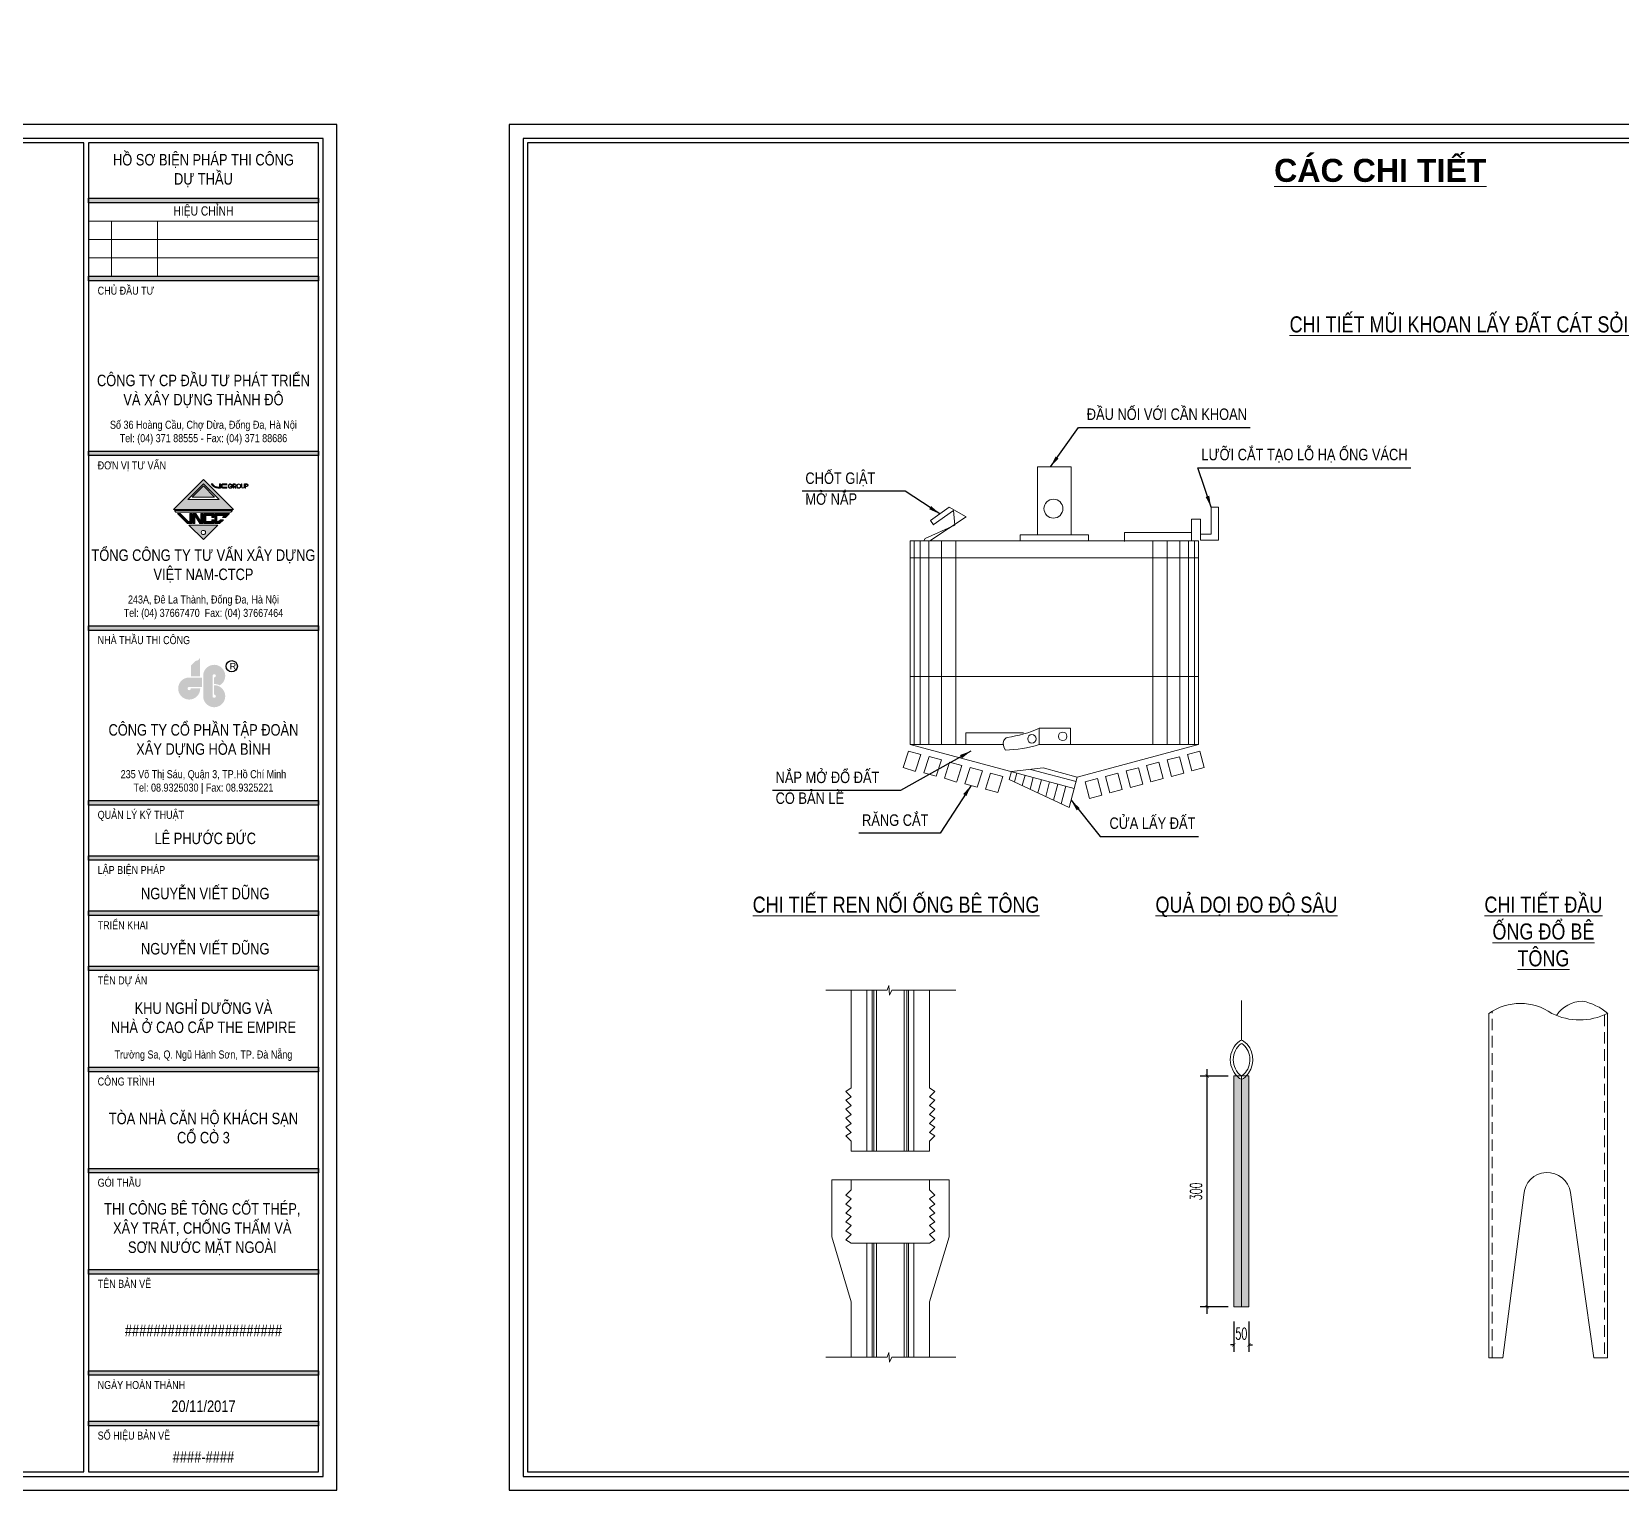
# Model space of a CAD drawing. Header units: millimetres. Extents: x -376071 to 28028791, y -269234 to 29325.
# Drawn here: x 375773 to 410314, y -148882 to -117163 of the extents above; entities that cross this region are included whole.
import ezdxf
from ezdxf.enums import TextEntityAlignment as Align

# ---------------------------------------------------------------- set-up
doc = ezdxf.new("R2010")
doc.units = ezdxf.units.MM
doc.header["$LTSCALE"] = 100
doc.linetypes.add('CONTINOUS', pattern=[0])
doc.linetypes.add('HIDDEN', pattern=[0.375, 0.25, -0.125])
doc.layers.add('01. TEXT TIEU DE', color=7, linetype='Continuous')
doc.layers.add('03. HATCH 03', color=5, linetype='Continuous')
for name, color, linetype, lineweight in [('02. leader', 8, 'CONTINOUS', 5), ('02. Net dam', 7, 'CONTINOUS', 13), ('02. Net dim', 8, 'CONTINOUS', 0), ('02. Net dut', 8, 'HIDDEN', 0), ('02. net manh', 8, 'CONTINOUS', 0), ('0_TEXT', 7, 'Continuous', 15)]:
    doc.layers.add(name, color=color, linetype=linetype, lineweight=lineweight)
doc.styles.add('Arial 0.8', font='arial_0.ttf', dxfattribs={"width": 0.8, "height": 250})
doc.styles.add('Arial 1.2', font='arial_0.ttf', dxfattribs={"width": 1.2, "height": 500})
doc.styles.add('DIM', font='vnsimli.shx', dxfattribs={"width": 0.6})
doc.dimstyles.new('1-100', dxfattribs={"dimscale": 100, "dimtxt": 2.5, "dimasz": 0.75, "dimexe": 1.5, "dimexo": 0.5, "dimgap": 1.2, "dimtad": 1, "dimtoh": 1, "dimdec": 0, "dimzin": 0, "dimdsep": 46, "dimtxsty": 'DIM', "dimblk": 'ARCHTICK', "dimcen": 0.09, "dimdle": 1.5, "dimclrd": 8, "dimclre": 8, "dimclrt": 7, "dimadec": 0, "dimazin": 0, "dimtfac": 1, "dimtdec": 0, "dimtix": 1, "dimtofl": 0, "dimtmove": 0, "dimatfit": 3, "dimfxl": 6, "dimfxlon": 1, "dimtolj": 1, "dimtzin": 0, "dimarcsym": 0})
doc.dimstyles.new('KT1', dxfattribs={"dimtxt": 250, "dimasz": 1000, "dimexe": 100, "dimexo": 100, "dimgap": 50, "dimtad": 1, "dimdec": 0, "dimzin": 2, "dimdsep": 46, "dimtxsty": 'Standard', "dimblk2": 'OBLIQUE', "dimcen": 0.09, "dimdle": 100, "dimclrt": 2, "dimadec": 0, "dimazin": 0, "dimtfac": 1, "dimtdec": 0, "dimtofl": 0, "dimtmove": 0, "dimatfit": 3, "dimfxl": 1, "dimtolj": 1, "dimtzin": 2, "dimarcsym": 0})

# ---------------------------------------------------------------- blocks, each defined once
blk = doc.blocks.new('_ArchTick')
at = {"color": 0, "linetype": 'ByBlock', "const_width": 0.15}
blk.add_lwpolyline([(-0.5, -0.5), (0.5, 0.5)], dxfattribs=at)
blk = doc.blocks.new('*D186')
at = {"layer": '02. Net dim', "color": 8, "lineweight": -2, "transparency": 16777216}
for p, q in [((401911, -145212), (401911, -145873)), ((402240, -145212), (402240, -145873)), ((401911, -145723), (401836, -145723)), ((402240, -145723), (402315, -145723))]:
    blk.add_line(p, q, dxfattribs=at)
at = {"layer": 'Defpoints', "color": 0, "lineweight": 0, "transparency": 16777216}
for p in [(401911, -144892, -529), (402240, -144892, -529), (402240, -145723)]:
    blk.add_point(p, dxfattribs=at)
at = {"layer": '02. Net dim', "color": 8, "lineweight": -2, "transparency": 16777216, "xscale": 75, "yscale": 75, "zscale": 75}
blk.add_blockref('_ArchTick', (401911, -145723), dxfattribs=at)
at = {"layer": '02. Net dim', "color": 8, "lineweight": -2, "transparency": 16777216, "xscale": 75, "yscale": 75, "zscale": 75, "rotation": 180}
blk.add_blockref('_ArchTick', (402240, -145723), dxfattribs=at)
at = {"layer": '02. Net dim', "color": 7, "lineweight": 0, "transparency": 16777216, "insert": (402075, -145478), "char_height": 250, "attachment_point": 5, "style": 'DIM'}
blk.add_mtext('\\A1;50', dxfattribs=at)
blk = doc.blocks.new('*D187')
at = {"layer": '02. Net dim', "color": 8, "lineweight": -2, "transparency": 16777216}
for p, q in [((401790, -139873), (401183, -139873)), ((401333, -145042), (401333, -139723)), ((401790, -144892), (401183, -144892))]:
    blk.add_line(p, q, dxfattribs=at)
at = {"layer": 'Defpoints', "color": 0, "lineweight": 0, "transparency": 16777216}
for p in [(401333, -139873), (401911, -139873, -529), (401911, -144892, -529)]:
    blk.add_point(p, dxfattribs=at)
at = {"layer": '02. Net dim', "color": 8, "lineweight": -2, "transparency": 16777216, "xscale": 75, "yscale": 75, "zscale": 75}
for p, rotation in [((401333, -139873), 90), ((401333, -144892), 270)]:
    blk.add_blockref('_ArchTick', p, dxfattribs=dict(at, rotation=rotation))
at = {"layer": '02. Net dim', "color": 7, "lineweight": 0, "transparency": 16777216, "insert": (401088, -142382), "char_height": 250, "attachment_point": 5, "rotation": 90, "style": 'DIM'}
blk.add_mtext('\\A1;300', dxfattribs=at)
blk = doc.blocks.new('_OBLIQUE')
at = {"color": 0, "linetype": 'ByBlock'}
blk.add_line((-0.5, -0.5), (0.5, 0.5), dxfattribs=at)
blk = doc.blocks.new('lo go hb')
at = {"linetype": 'ByBlock', "true_color": 0x047bfb}
h = blk.add_hatch(color=150, dxfattribs=at)
h.paths.add_polyline_path([(-524, 1333), (-820, 1038), (-229, 979)])
h.paths.add_polyline_path([(-229, 1629, -0.4142081), (-524, 1333), (-229, 979)])
h.paths.add_polyline_path([(-229, 979), (-820, 1038), (-820, 329), (-229, 329)])
for points in [[(576, 359, -2.7906305), (665, 251), (665, -174, -0.1255589), (1049, -261, 1.7269123), (-32, 359), (-32, -969, 2.4657524), (665, -251), (665, -861, -2.7906305), (576, -969)], [(-104, 249), (-943, 249, 2.4659419), (-225, -448), (-835, -448, -2.7921932), (-943, -359), (-104, -359)]]:
    blk.add_hatch(color=150, dxfattribs=at).paths.add_polyline_path(points)
at = {"color": 142}
blk.add_circle((1831, 979), 369, dxfattribs=at)
at = {"color": 142, "insert": (1698, 1197), "char_height": 416.19, "width": 1169.98, "attachment_point": 1}
blk.add_mtext('{\\fVNI-Helve|b0|i0|c0|p2;R}', dxfattribs=at)
blk = doc.blocks.new('Khung A3 COR3')
h = blk.add_hatch(color=256)
h.set_gradient(color1=(63, 127, 63), one_color=1, tint=1, name='INVCYLINDER')
h.paths.add_polyline_path([(366, 281), (416, 281), (416, 280), (366, 280)])
h = blk.add_hatch(color=256)
h.set_gradient(color1=(63, 127, 63), one_color=1, tint=1, name='INVCYLINDER')
h.paths.add_polyline_path([(366, 264), (416, 264), (416, 263), (366, 263)])
h = blk.add_hatch(color=256)
h.set_gradient(color1=(63, 127, 63), one_color=1, tint=1, name='INVCYLINDER')
h.paths.add_polyline_path([(366, 226), (416, 226), (416, 225), (366, 225)])
at = {"lineweight": 0, "true_color": 0xa40101}
h = blk.add_hatch(color=14, dxfattribs=at)
h.paths.add_polyline_path([(391, 219.79), (384.49, 213.28), (397.51, 213.28)])
h.paths.add_polyline_path([(387.59, 215.45), (391, 218.86), (394.41, 215.45)], flags=16)
h.paths.add_polyline_path([(388.57, 215.98), (391, 218.41), (393.43, 215.98)], flags=0)
for points in [[(394.73, 218.86), (394.52, 218.86), (394.52, 218.12, -0.0511), (393.77, 218.23, -0.180921), (392.94, 218.86), (392.71, 218.86, 0.200901), (393.72, 218.03, 0.056436), (394.6, 217.92), (394.73, 217.92)], [(396.11, 218.86), (395.17, 218.86, 0.414214), (394.84, 218.53), (394.84, 218.24, 0.414214), (395.17, 217.92), (396.11, 217.92), (396.11, 218.12), (395.17, 218.12, -0.414214), (395.05, 218.24), (395.05, 218.53, -0.414214), (395.17, 218.66), (396.11, 218.66)], [(396.85, 217.92), (396.89, 217.92, 0.401402), (397.34, 218.39), (396.87, 218.39), (396.87, 218.29), (397.24, 218.29, -4.537693), (397.18, 218.6), (397.29, 218.6, 1.731982)], [(397.82, 218.86), (397.45, 218.86), (397.45, 217.92), (397.55, 217.92), (397.55, 218.76), (397.82, 218.76, -1), (397.82, 218.37), (397.63, 218.37), (397.99, 217.92), (398.11, 217.92), (397.82, 218.28, 1)], [(399.37, 218.86), (399.27, 218.86), (399.27, 218.25, 1), (399.94, 218.25), (399.94, 218.86), (399.84, 218.86), (399.84, 218.25, -1), (399.37, 218.25)], [(397.3, 213.04), (384.7, 213.04), (385.02, 212.72), (396.98, 212.72)], [(388.5, 212.4), (388.07, 212.4), (388.07, 210.65), (387.71, 210.65), (385.96, 212.4), (385.34, 212.4), (387.53, 210.22), (388.5, 210.22)], [(390.89, 212.4), (390.46, 212.4), (390.46, 210.65), (389.37, 212.4), (388.72, 212.4), (388.72, 210.22), (389.15, 210.22), (389.15, 211.97), (390.25, 210.22), (390.89, 210.22)], [(393.29, 212.4), (391.11, 212.4), (391.11, 210.22), (393.29, 210.22), (393.29, 211.07), (392.86, 211.07), (392.86, 210.65), (391.54, 210.65), (391.54, 211.95), (392.86, 211.95), (392.86, 211.53), (393.29, 211.53)], [(396.66, 212.4), (393.51, 212.4), (393.51, 210.22), (394.47, 210.22), (395.33, 211.07), (394.71, 211.07), (394.29, 210.65), (393.94, 210.65), (393.94, 211.95), (395.59, 211.95), (395.17, 211.53), (395.78, 211.53)]]:
    blk.add_hatch(color=14, dxfattribs=at).paths.add_polyline_path(points)
h = blk.add_hatch(color=14, dxfattribs=at)
h.paths.add_polyline_path([(398.22, 218.39, 1), (399.16, 218.39, 1)])
h.paths.add_polyline_path([(399.07, 218.39, -1), (398.32, 218.39, -1)], flags=16)
h = blk.add_hatch(color=14, dxfattribs=at)
h.paths.add_polyline_path([(400.42, 218.86), (400.05, 218.86), (400.05, 217.92), (400.14, 217.92), (400.14, 218.28), (400.42, 218.28, 1)])
h.paths.add_polyline_path([(400.14, 218.76), (400.42, 218.76, -1), (400.42, 218.37), (400.14, 218.37)], flags=16)
h = blk.add_hatch(color=14, dxfattribs=at)
h.paths.add_polyline_path([(394.15, 209.9), (387.85, 209.9), (391, 206.76)])
h.paths.add_polyline_path([(391.47, 208.29, -1), (390.53, 208.29, -1)], flags=16)
h = blk.add_hatch(color=256)
h.set_gradient(color1=(63, 127, 63), one_color=1, tint=1, name='INVCYLINDER')
h.paths.add_polyline_path([(366, 188), (416, 188), (416, 187), (366, 187)])
h = blk.add_hatch(color=256)
h.set_gradient(color1=(63, 127, 63), one_color=1, tint=1, name='INVCYLINDER')
h.paths.add_polyline_path([(366, 150), (416, 150), (416, 149), (366, 149)])
h = blk.add_hatch(color=256)
h.set_gradient(color1=(63, 127, 63), one_color=1, tint=1, name='INVCYLINDER')
h.paths.add_polyline_path([(366, 150), (416, 150), (416, 149), (366, 149)])
h = blk.add_hatch(color=256)
h.set_gradient(color1=(63, 127, 63), one_color=1, tint=1, name='INVCYLINDER')
h.paths.add_polyline_path([(366, 138), (416, 138), (416, 137), (366, 137)])
h = blk.add_hatch(color=256)
h.set_gradient(color1=(63, 127, 63), one_color=1, tint=1, name='INVCYLINDER')
h.paths.add_polyline_path([(366, 138), (416, 138), (416, 137), (366, 137)])
h = blk.add_hatch(color=256)
h.set_gradient(color1=(63, 127, 63), one_color=1, tint=1, name='INVCYLINDER')
h.paths.add_polyline_path([(366, 126), (416, 126), (416, 125), (366, 125)])
h = blk.add_hatch(color=256)
h.set_gradient(color1=(63, 127, 63), one_color=1, tint=1, name='INVCYLINDER')
h.paths.add_polyline_path([(366, 126), (416, 126), (416, 125), (366, 125)])
h = blk.add_hatch(color=256)
h.set_gradient(color1=(63, 127, 63), one_color=1, tint=1, name='INVCYLINDER')
h.paths.add_polyline_path([(366, 114), (416, 114), (416, 113), (366, 113)])
h = blk.add_hatch(color=256)
h.set_gradient(color1=(63, 127, 63), one_color=1, tint=1, name='INVCYLINDER')
h.paths.add_polyline_path([(366, 114), (416, 114), (416, 113), (366, 113)])
h = blk.add_hatch(color=256)
h.set_gradient(color1=(63, 127, 63), one_color=1, tint=1, name='INVCYLINDER')
h.paths.add_polyline_path([(366, 92), (416, 92), (416, 91), (366, 91)])
h = blk.add_hatch(color=256)
h.set_gradient(color1=(63, 127, 63), one_color=1, tint=1, name='INVCYLINDER')
h.paths.add_polyline_path([(366, 92), (416, 92), (416, 91), (366, 91)])
h = blk.add_hatch(color=256)
h.set_gradient(color1=(63, 127, 63), one_color=1, tint=1, name='INVCYLINDER')
h.paths.add_polyline_path([(366, 70), (416, 70), (416, 69), (366, 69)])
h = blk.add_hatch(color=256)
h.set_gradient(color1=(63, 127, 63), one_color=1, tint=1, name='INVCYLINDER')
h.paths.add_polyline_path([(366, 70), (416, 70), (416, 69), (366, 69)])
h = blk.add_hatch(color=256)
h.set_gradient(color1=(63, 127, 63), one_color=1, tint=1, name='INVCYLINDER')
h.paths.add_polyline_path([(366, 48), (416, 48), (416, 47), (366, 47)])
h = blk.add_hatch(color=256)
h.set_gradient(color1=(63, 127, 63), one_color=1, tint=1, name='INVCYLINDER')
h.paths.add_polyline_path([(366, 48), (416, 48), (416, 47), (366, 47)])
h = blk.add_hatch(color=256)
h.set_gradient(color1=(63, 127, 63), one_color=1, tint=1, name='INVCYLINDER')
h.paths.add_polyline_path([(366, 26), (416, 26), (416, 25), (366, 25)])
h = blk.add_hatch(color=256)
h.set_gradient(color1=(63, 127, 63), one_color=1, tint=1, name='INVCYLINDER')
h.paths.add_polyline_path([(366, 26), (416, 26), (416, 25), (366, 25)])
h = blk.add_hatch(color=256)
h.set_gradient(color1=(63, 127, 63), one_color=1, tint=1, name='INVCYLINDER')
h.paths.add_polyline_path([(366, 15), (416, 15), (416, 14), (366, 14)])
h = blk.add_hatch(color=256)
h.set_gradient(color1=(63, 127, 63), one_color=1, tint=1, name='INVCYLINDER')
h.paths.add_polyline_path([(366, 15), (416, 15), (416, 14), (366, 14)])
at = {"color": 12, "lineweight": 0}
for p, q in [((391, 219.79), (384.49, 213.28)), ((387.59, 215.45), (391, 218.86)), ((388.57, 215.98), (391, 218.41)), ((397.51, 213.28), (391, 219.79)), ((391, 218.86), (394.41, 215.45)), ((391, 218.41), (393.43, 215.98)), ((392.94, 218.86), (392.71, 218.86)), ((394.73, 218.86), (394.52, 218.86)), ((394.52, 218.86), (394.52, 218.12)), ((394.6, 217.92), (394.73, 217.92)), ((394.73, 217.92), (394.73, 218.86)), ((394.84, 218.53), (394.84, 218.24)), ((395.05, 218.24), (395.05, 218.53)), ((396.11, 218.86), (395.17, 218.86)), ((395.17, 218.66), (396.11, 218.66)), ((396.11, 218.12), (395.17, 218.12)), ((395.17, 217.92), (396.11, 217.92)), ((396.11, 218.66), (396.11, 218.86)), ((396.11, 217.92), (396.11, 218.12)), ((396.85, 217.92), (396.89, 217.92)), ((397.34, 218.39), (396.87, 218.39)), ((396.87, 218.39), (396.87, 218.29)), ((396.87, 218.29), (397.24, 218.29)), ((397.18, 218.6), (397.29, 218.6)), ((397.82, 218.86), (397.45, 218.86)), ((397.45, 218.86), (397.45, 217.92)), ((397.45, 217.92), (397.55, 217.92)), ((397.55, 217.92), (397.55, 218.76)), ((397.55, 218.76), (397.82, 218.76)), ((397.82, 218.37), (397.63, 218.37)), ((397.63, 218.37), (397.99, 217.92)), ((398.11, 217.92), (397.82, 218.28)), ((397.99, 217.92), (398.11, 217.92)), ((399.37, 218.86), (399.27, 218.86)), ((399.27, 218.86), (399.27, 218.25)), ((399.37, 218.25), (399.37, 218.86)), ((399.94, 218.86), (399.84, 218.86)), ((399.84, 218.86), (399.84, 218.25)), ((399.94, 218.25), (399.94, 218.86)), ((400.42, 218.86), (400.05, 218.86)), ((400.05, 218.86), (400.05, 217.92)), ((400.05, 217.92), (400.14, 217.92)), ((400.14, 218.76), (400.42, 218.76)), ((400.14, 218.37), (400.14, 218.76)), ((400.42, 218.37), (400.14, 218.37)), ((400.14, 217.92), (400.14, 218.28)), ((400.14, 218.28), (400.42, 218.28)), ((394.41, 215.45), (387.59, 215.45)), ((393.43, 215.98), (388.57, 215.98)), ((384.49, 213.28), (397.51, 213.28)), ((397.3, 213.04), (384.7, 213.04)), ((384.7, 213.04), (385.02, 212.72)), ((385.02, 212.72), (396.98, 212.72)), ((385.96, 212.4), (385.34, 212.4)), ((385.34, 212.4), (387.53, 210.22)), ((387.71, 210.65), (385.96, 212.4)), ((388.5, 212.4), (388.07, 212.4)), ((388.07, 212.4), (388.07, 210.65)), ((388.5, 210.22), (388.5, 212.4)), ((389.37, 212.4), (388.72, 212.4)), ((388.72, 212.4), (388.72, 210.22)), ((389.15, 210.22), (389.15, 211.97)), ((389.15, 211.97), (390.25, 210.22)), ((390.46, 210.65), (389.37, 212.4)), ((390.89, 212.4), (390.46, 212.4)), ((390.46, 212.4), (390.46, 210.65)), ((390.89, 210.22), (390.89, 212.4)), ((393.29, 212.4), (391.11, 212.4)), ((391.11, 212.4), (391.11, 210.22)), ((391.54, 210.65), (391.54, 211.95)), ((391.54, 211.95), (392.86, 211.95)), ((392.86, 211.95), (392.86, 211.53)), ((392.86, 211.53), (393.29, 211.53)), ((393.29, 211.07), (392.86, 211.07)), ((392.86, 211.07), (392.86, 210.65)), ((393.29, 211.53), (393.29, 212.4)), ((393.29, 210.22), (393.29, 211.07)), ((396.66, 212.4), (393.51, 212.4)), ((393.51, 212.4), (393.51, 210.22)), ((393.94, 210.65), (393.94, 211.95)), ((393.94, 211.95), (395.59, 211.95)), ((394.71, 211.07), (394.29, 210.65)), ((394.47, 210.22), (395.33, 211.07)), ((395.33, 211.07), (394.71, 211.07)), ((395.59, 211.95), (395.17, 211.53)), ((395.17, 211.53), (395.78, 211.53)), ((395.78, 211.53), (396.66, 212.4)), ((396.98, 212.72), (397.3, 213.04)), ((387.53, 210.22), (388.5, 210.22)), ((388.07, 210.65), (387.71, 210.65)), ((388.72, 210.22), (389.15, 210.22)), ((390.25, 210.22), (390.89, 210.22)), ((391.11, 210.22), (393.29, 210.22)), ((392.86, 210.65), (391.54, 210.65)), ((393.51, 210.22), (394.47, 210.22)), ((394.29, 210.65), (393.94, 210.65))]:
    blk.add_line(p, q, dxfattribs=at)
at = {"ltscale": 2000}
for points in [[(420, 0), (420, 297), (0, 297), (0, 0)], [(417, 3), (417, 294), (3, 294), (3, 3)], [(365, 4), (365, 293), (4, 293), (4, 4)], [(416, 293), (366, 293), (366, 4), (416, 4)]]:
    blk.add_lwpolyline(points, close=True, dxfattribs=at)
at = {"color": 7, "flags": 128}
for points in [[(366, 281), (416, 281), (416, 280), (366, 280), (366, 281)], [(366, 264), (416, 264), (416, 263), (366, 263), (366, 264)], [(366, 226), (416, 226), (416, 225), (366, 225), (366, 226)], [(366, 188), (416, 188), (416, 187), (366, 187), (366, 188)], [(366, 150), (416, 150), (416, 149), (366, 149), (366, 150)], [(366, 150), (416, 150), (416, 149), (366, 149), (366, 150)], [(366, 138), (416, 138), (416, 137), (366, 137), (366, 138)], [(366, 138), (416, 138), (416, 137), (366, 137), (366, 138)], [(366, 126), (416, 126), (416, 125), (366, 125), (366, 126)], [(366, 126), (416, 126), (416, 125), (366, 125), (366, 126)], [(366, 114), (416, 114), (416, 113), (366, 113), (366, 114)], [(366, 114), (416, 114), (416, 113), (366, 113), (366, 114)], [(366, 92), (416, 92), (416, 91), (366, 91), (366, 92)], [(366, 92), (416, 92), (416, 91), (366, 91), (366, 92)], [(366, 70), (416, 70), (416, 69), (366, 69), (366, 70)], [(366, 70), (416, 70), (416, 69), (366, 69), (366, 70)], [(366, 48), (416, 48), (416, 47), (366, 47), (366, 48)], [(366, 48), (416, 48), (416, 47), (366, 47), (366, 48)], [(366, 26), (416, 26), (416, 25), (366, 25), (366, 26)], [(366, 26), (416, 26), (416, 25), (366, 25), (366, 26)], [(366, 15), (416, 15), (416, 14), (366, 14), (366, 15)], [(366, 15), (416, 15), (416, 14), (366, 14), (366, 15)]]:
    blk.add_lwpolyline(points, dxfattribs=at)
at = {"color": 7, "lineweight": 15, "flags": 128}
for points in [[(366, 276), (416, 276)], [(371, 276), (371, 264)], [(381, 276), (381, 264)], [(366, 272), (416, 272)], [(366, 268), (416, 268)]]:
    blk.add_lwpolyline(points, dxfattribs=at)
at = {"color": 12, "lineweight": 0}
blk.add_lwpolyline([(387.85, 209.9), (394.15, 209.9), (391, 206.76)], close=True, dxfattribs=at)
blk.add_circle((391, 208.29), 0.465, dxfattribs=at)
for centre, radius, start, end in [((394.2, 219.65), 1.69, 208.0594, 253.4977), ((394.2, 219.65), 1.49, 212.3021, 253.3223), ((394.66, 221.85), 3.94, 256.1245, 269.045), ((394.66, 221.85), 3.73, 256.1971, 267.8982), ((395.17, 218.53), 0.326, 90, 180), ((395.17, 218.24), 0.326, 180, 270), ((395.17, 218.53), 0.123, 90, 180), ((395.17, 218.24), 0.123, 180, 270), ((396.87, 218.39), 0.47, 27.4864, 267.4825), ((396.87, 218.39), 0.376, 35.2344, 345.5225), ((396.87, 218.39), 0.47, 272.5175, 0), ((397.82, 218.57), 0.29, 270, 90), ((397.82, 218.57), 0.196, 270, 90), ((398.69, 218.39), 0.47, 0, 180), ((398.69, 218.39), 0.47, 180, 0), ((398.69, 218.39), 0.376, 0, 180), ((398.69, 218.39), 0.376, 180, 0), ((399.6, 218.25), 0.333, 180, 0), ((399.6, 218.25), 0.239, 180, 0), ((400.42, 218.57), 0.29, 270, 90), ((400.42, 218.57), 0.196, 270, 90)]:
    blk.add_arc(centre, radius, start, end, dxfattribs=at)
at = {"color": 7, "lineweight": 0, "xscale": 0.003336270388982869, "yscale": 0.003336270388982869, "zscale": 0.003336270388982869}
blk.add_blockref('lo go hb', (391.05, 175.92), dxfattribs=at)
at = {"style": 'Arial 0.8', "width": 0.8}
blk.add_attdef('TENBANVE_001', (387.9, 33.5), '', height=2.5, dxfattribs=at)
blk.add_attdef('SOHIEU', text='', height=2.5, dxfattribs=at).set_placement((391, 7.25), align=Align.MIDDLE_CENTER)
at = {"layer": '03. HATCH 03', "color": 7, "lineweight": 15, "char_height": 1.75, "attachment_point": 1, "style": 'Arial 0.8'}
for s, insert, width in [('CHỦ ĐẦU TƯ', (368, 261.76), 14.872), ('ĐƠN VỊ TƯ VẤN', (368, 223.76), 18.2895), ('NHÀ THẦU THI CÔNG', (368, 185.76), 24.3084), ('QUẢN LÝ KỸ THUẬT', (368, 147.76), 23.1325), ('LẬP BIỆN PHÁP', (368, 135.76), 23.1325), ('TRIỂN KHAI', (368, 123.76), 23.1325), ('\\pt15.75;TÊN DỰ ÁN', (368, 111.76), 23.1325), ('\\pt15.75;CÔNG TRÌNH', (368, 89.76), 23.1325), ('\\pt15.75;GÓI THẦU', (368, 67.76), 23.1325), ('\\pt15.75;TÊN BẢN VẼ', (368, 45.76), 23.1325), ('\\pt15.75;NGÀY HOÀN THÀNH', (368, 23.76), 23.1325), ('\\pt15.75;SỐ HIỆU BẢN VẼ', (368, 12.76), 23.1325)]:
    blk.add_mtext(s, dxfattribs=dict(at, insert=insert, width=width))
at = {"layer": '0_TEXT', "color": 7, "lineweight": 15, "attachment_point": 5, "style": 'Arial 0.8'}
for s, insert, char_height, width in [('HỒ SƠ BIỆN PHÁP THI CÔNG \\PDỰ THẦU ', (391, 287), 2.5, 50), ('HIỆU CHỈNH', (391, 278), 2, 50), ('CÔNG TY CP ĐẦU TƯ PHÁT TRIỂN VÀ XÂY DỰNG THÀNH ĐÔ', (391, 239), 2.5, 50), ('Số 36 Hoàng Cầu, Chợ Dừa, Đống Đa, Hà Nội\\PTel: (04) 371 88555^I- Fax: (04) 371 88686', (391, 230), 1.75, 50), ('TỔNG CÔNG TY TƯ VẤN XÂY DỰNG VIỆT NAM-CTCP', (391, 201), 2.5, 50), ('243A, Đê La Thành, Đống Đa, Hà Nội\\PTel: (04) 37667470 ^IFax: (04) 37667464', (391, 192), 1.75, 50), ('CÔNG TY CỔ PHẦN TẬP ĐOÀN \\PXÂY DỰNG HÒA BÌNH', (391, 163), 2.5, 50), ('\\pt40.25;235 Võ Thị Sáu, Quận 3, TP.Hồ Chí Minh \\PTel: 08.9325030 | Fax: 08.9325221', (391, 154), 1.75, 50), ('^ILÊ PHƯỚC ĐỨC', (391, 141.75), 2.5, 50), ('^INGUYỄN VIẾT DŨNG', (391, 129.75), 2.5, 50), ('^INGUYỄN VIẾT DŨNG', (391, 117.75), 2.5, 50), ('KHU NGHỈ DƯỠNG VÀ \\PNHÀ Ở CAO CẤP THE EMPIRE', (391, 102.75), 2.5, 50), ('Trường Sa, Q. Ngũ Hành Sơn, TP. Đà Nẵng', (391, 94.5), 1.75, 50), ('TÒA NHÀ CĂN HỘ KHÁCH SẠN \\PCỔ CÒ 3', (391, 78.75), 2.5, 50), ('THI CÔNG BÊ TÔNG CỐT THÉP, XÂY TRÁT, CHỐNG THẤM VÀ SƠN NƯỚC MẶT NGOÀI', (390.75, 56.75), 2.5, 45.5), ('20/11/2017', (391, 18.25), 2.5, 50)]:
    blk.add_mtext(s, dxfattribs=dict(at, insert=insert, char_height=char_height, width=width))

msp = doc.modelspace()

# ---------------------------------------------------------------- hatches: boundary and pattern name
at = {"layer": '02. net manh', "ltscale": 0.3}
h = msp.add_hatch(color=1, dxfattribs=at)
h.paths.add_polyline_path([(402075.4, -139941.2, -0.1656949), (402036.2, -139924.4, -0.0381897), (401978.1, -139872.8), (401910.8, -139872.8), (401910.8, -144892.1), (402075.4, -144892.1)])
h.paths.add_polyline_path([(402240, -139872.8), (402182.8, -139872.8, -0.0381897), (402124.6, -139924.4, -0.2049057), (402075.4, -139941.2), (402075.4, -144892.1), (402240, -144892.1)])

# ---------------------------------------------------------------- linework, layer by layer
at = {"layer": '02. Net dam'}
for p, q in [((397639.1, -128106, -528.7), (397639.1, -126626.5, -528.7)), ((397639.1, -126626.5, -528.7), (398377.2, -126626.5, -528.7)), ((398377.2, -128106, -528.7), (398377.2, -126626.5, -528.7)), ((395813.9, -127571.3, -528.7), (395375.4, -127887.2, -528.7)), ((400994.1, -127763.3, -528.7), (401189.1, -127763.3, -528.7)), ((400994.1, -128235.1, -528.7), (400994.1, -127763.3, -528.7)), ((401189.1, -127763.3, -528.7), (401189.1, -128218, -528.7)), ((401416.6, -128088, -528.7), (401416.6, -127503.4, -528.7)), ((401416.6, -127503.4, -528.7), (401579.1, -127503.4, -528.7)), ((401579.1, -127503.4, -528.7), (401579.1, -128218, -528.7)), ((397264.7, -128106, -528.7), (397264.7, -128235.1, -528.7)), ((397264.7, -128106, -528.7), (398751.6, -128106, -528.7)), ((398377.2, -128106, -528.7), (398751.6, -128106, -528.7)), ((398751.6, -128106, -528.7), (398751.6, -128235.1, -528.7)), ((399531.6, -128250.4, -528.7), (399531.6, -128055.6, -528.7)), ((399531.6, -128055.6, -528.7), (400994.1, -128055.6, -528.7)), ((401189.1, -128088, -528.7), (401416.6, -128088, -528.7)), ((394871.2, -128235.1, -528.7), (394871.2, -132663.8, -528.7)), ((394871.2, -128235.1, -528.7), (401145.1, -128235.1, -528.7)), ((401145.1, -128235.1, -528.7), (401145.1, -132663.8, -528.7)), ((401579.1, -128218, -528.7), (401189.1, -128218, -528.7)), ((394871.2, -132663.8, -528.7), (398440.3, -133620.2, -528.7)), ((394871.2, -132663.8, -528.7), (396899.2, -132663.8, -528.7)), ((397679.1, -132663.8, -528.7), (401145.1, -132663.8, -528.7)), ((398507.1, -133370.7, -528.7), (401145.1, -132663.8, -528.7)), ((398330.1, -134031.3, -528.7), (398507.1, -133370.7, -528.7)), ((402075.4, -138228.1, -528.7), (402075.4, -139096.7, -528.7)), ((401910.8, -139872.8, -528.7), (401910.8, -144892.1, -528.7)), ((401910.8, -139872.8, -528.7), (402240, -139872.8, -528.7)), ((402240, -139872.8, -528.7), (402240, -144892.1, -528.7)), ((401910.8, -144892.1, -528.7), (402240, -144892.1, -528.7))]:
    msp.add_line(p, q, dxfattribs=at)
at = {"layer": '02. Net dam', "elevation": -528.7, "flags": 128}
for points in [[(395199.3, -128184.3), (395844.1, -127890.5), (395813.9, -127571.3)], [(395300.5, -128235.1), (396089.8, -127709.1), (395720.9, -127504.4), (395314.4, -127794.8)]]:
    msp.add_lwpolyline(points, dxfattribs=at)
at = {"layer": '02. Net dam', "elevation": -528.7}
for points in [[(393592.2, -138006.4), (393592.2, -140130.2), (393475.9, -140207.6), (393592.2, -140323.8), (393475.9, -140401.3), (393592.2, -140517.5)], [(395293.2, -138006.4), (395293.2, -140130.2), (395409.5, -140207.6), (395293.2, -140323.8), (395409.5, -140401.3), (395293.2, -140517.5)], [(393592.2, -140517.5), (393475.9, -140594.9), (393592.2, -140711.1), (393475.9, -140788.6), (393592.2, -140904.7), (393475.9, -140982.2), (393592.2, -141098.4), (393475.9, -141175.8), (393592.2, -141292)], [(395293.2, -140517.5), (395409.5, -140594.9), (395293.2, -140711.1), (395409.5, -140788.6), (395293.2, -140904.7), (395409.5, -140982.2)], [(393592.2, -141292), (393592.2, -141510.6), (395293.2, -141510.6), (395293.2, -141292), (395409.5, -141175.8), (395293.2, -141098.4), (395409.5, -140982.2)], [(393592.2, -145989.2), (393592.2, -144785.7), (393166.9, -143369.9), (393166.9, -142131.1), (395718.4, -142131.1), (395718.4, -143369.9), (395293.2, -144785.7), (395293.2, -145989.2)]]:
    msp.add_lwpolyline(points, dxfattribs=at)
msp.add_lwpolyline([(408825.4, -138510.4, 0.236068), (410040.4, -138510.4), (410040.4, -146002.9), (409736.7, -146002.9), (409230.4, -142408.5, 0.9138509), (408217.9, -142459.1), (407762.3, -146002.9), (407458.6, -146002.9), (407458.6, -138510.4, -0.3152222)], format="xyb", close=True, dxfattribs=at)
msp.add_lwpolyline([(410041.1, -138510.9, 0.1275255), (409497, -138245.4, 0.2501907), (408928, -138556.4)], format="xyb", dxfattribs=at)
at = {"layer": '02. Net dam'}
for centre, radius, start, end in [((402344.5, -139518.4, -528.7), 509.8, 127.20486, 232.79514), ((402344.5, -139518.4, -528.7), 445, 127.20486, 232.79514), ((402080.4, -139166.4, -528.7), 69.9, 50.77182, 129.22818), ((401816.3, -139518.4, -528.7), 445, 321.48479, 52.79514), ((401816.3, -139518.4, -528.7), 509.8, 324.78921, 52.79514), ((401953.3, -139642.1, -528.7), 261, 297.88381, 324.00882), ((401816.3, -139518.4, -528.7), 509.8, 307.20486, 324.78921), ((402080.4, -139875.3, -528.7), 66.1, 228.02384, 311.97616)]:
    msp.add_arc(centre, radius, start, end, dxfattribs=at)
at = {"layer": '02. Net dut', "ltscale": 10}
for p, q in [((407529.4, -146002.9, -528.7), (407529.4, -138464.4, -528.7)), ((409969.6, -138542.5, -528.7), (409969.6, -146002.9, -528.7))]:
    msp.add_line(p, q, dxfattribs=at)
at = {"layer": '02. net manh'}
for p, q in [((395314.4, -127794.8, -528.7), (395378.7, -127885, -528.7)), ((394963.5, -128235.1, -528.7), (394963.5, -132663.8, -528.7)), ((395092.6, -128235.1, -528.7), (395092.6, -132663.8, -528.7)), ((395201.2, -128181.9, -528.7), (395170.9, -128233.5, -528.7)), ((395277.1, -128235.1, -528.7), (395277.1, -132663.8, -528.7)), ((395553.9, -128235.1, -528.7), (395553.9, -132663.8, -528.7)), ((395867.6, -128235.1, -528.7), (395867.6, -132663.8, -528.7)), ((400148.7, -128235.1, -528.7), (400148.7, -132663.8, -528.7)), ((400462.4, -128235.1, -528.7), (400462.4, -132663.8, -528.7)), ((400739.2, -128235.1, -528.7), (400739.2, -132663.8, -528.7)), ((400923.7, -128235.1, -528.7), (400923.7, -132663.8, -528.7)), ((401052.9, -128235.1, -528.7), (401052.9, -132663.8, -528.7)), ((394871.2, -128604.2, -528.7), (401145.1, -128604.2, -528.7)), ((394871.2, -131187.6, -528.7), (401145.1, -131187.6, -528.7)), ((396086.6, -132407.6, -528.7), (397341.3, -132407.6, -528.7)), ((396086.6, -132667.5, -528.7), (396086.6, -132407.6, -528.7)), ((397431, -132407.6, -528.7), (397431.2, -132407.6, -528.7)), ((397679.1, -132310.2, -528.7), (398361.6, -132310.2, -528.7)), ((397679.1, -132663.8, -528.7), (397679.1, -132310.2, -528.7)), ((398361.6, -132310.2, -528.7), (398361.6, -132663.8, -528.7)), ((394838.5, -132807.9, -528.7), (394723.8, -133163, -528.7)), ((394838.5, -132807.9, -528.7), (395106.2, -132879.6, -528.7)), ((395106.2, -132879.6, -528.7), (394991.5, -133234.7, -528.7)), ((395284.7, -132927.4, -528.7), (395171.1, -133279.1, -528.7)), ((395284.7, -132927.4, -528.7), (395552.4, -132999.2, -528.7)), ((400460.2, -133000.2, -528.7), (400727.5, -132928.5, -528.7)), ((400727.5, -132928.5, -528.7), (400823.1, -133285, -528.7)), ((400905.8, -132880.8, -528.7), (401173.1, -132809.1, -528.7)), ((400905.8, -132880.8, -528.7), (401001.3, -133237.3, -528.7)), ((401173.1, -132809.1, -528.7), (401268.7, -133165.6, -528.7)), ((394723.8, -133163, -528.7), (394987.2, -133248, -528.7)), ((395171.1, -133279.1, -528.7), (395438.8, -133350.8, -528.7)), ((395552.4, -132999.2, -528.7), (395438.8, -133350.8, -528.7)), ((395730.8, -133047, -528.7), (395617.3, -133398.6, -528.7)), ((395730.8, -133047, -528.7), (395998.5, -133118.7, -528.7)), ((395998.5, -133118.7, -528.7), (395885, -133470.4, -528.7)), ((396177, -133166.5, -528.7), (396063.4, -133518.2, -528.7)), ((396177, -133166.5, -528.7), (396444.7, -133238.3, -528.7)), ((396444.7, -133238.3, -528.7), (396331.1, -133589.9, -528.7)), ((396623.2, -133286.1, -528.7), (396509.6, -133637.7, -528.7)), ((396623.2, -133286.1, -528.7), (396890.9, -133357.8, -528.7)), ((397074.4, -133254.2, -528.7), (397029.1, -133423.2, -528.7)), ((397074.4, -133254.2, -528.7), (397763.8, -133171.5, -528.7)), ((397141.7, -133475.8, -528.7), (397192.6, -133285.8, -528.7)), ((397489, -133204.4, -528.7), (398480.5, -133470.1, -528.7)), ((397763.8, -133171.5, -528.7), (398507.1, -133370.7, -528.7)), ((399123.4, -133358.4, -528.7), (399390.7, -133286.7, -528.7)), ((399390.7, -133286.7, -528.7), (399486.3, -133643.2, -528.7)), ((399569, -133239, -528.7), (399836.3, -133167.3, -528.7)), ((399569, -133239, -528.7), (399664.5, -133595.5, -528.7)), ((399836.3, -133167.3, -528.7), (399931.9, -133523.8, -528.7)), ((400014.6, -133119.6, -528.7), (400281.9, -133047.9, -528.7)), ((400014.6, -133119.6, -528.7), (400110.1, -133476.1, -528.7)), ((400281.9, -133047.9, -528.7), (400377.5, -133404.4, -528.7)), ((400460.2, -133000.2, -528.7), (400555.7, -133356.7, -528.7)), ((400555.7, -133356.7, -528.7), (400823.1, -133285, -528.7)), ((401001.3, -133237.3, -528.7), (401268.7, -133165.6, -528.7)), ((395617.3, -133398.6, -528.7), (395880.7, -133483.7, -528.7)), ((396063.4, -133518.2, -528.7), (396331.1, -133589.9, -528.7)), ((396509.6, -133637.7, -528.7), (396777.3, -133709.5, -528.7)), ((396890.9, -133357.8, -528.7), (396777.3, -133709.5, -528.7)), ((397029.1, -133423.2, -528.7), (398330.1, -134031.3, -528.7)), ((397311.5, -133555.1, -528.7), (397370.8, -133333.6, -528.7)), ((397481.2, -133634.5, -528.7), (397549.1, -133381.4, -528.7)), ((397651, -133713.9, -528.7), (397727.3, -133429.1, -528.7)), ((397820.8, -133793.2, -528.7), (397905.6, -133476.9, -528.7)), ((397990.6, -133872.6, -528.7), (398083.8, -133524.6, -528.7)), ((398160.3, -133951.9, -528.7), (398262, -133572.4, -528.7)), ((398677.8, -133477.8, -528.7), (398945.1, -133406.1, -528.7)), ((398677.8, -133477.8, -528.7), (398773.3, -133834.3, -528.7)), ((398945.1, -133406.1, -528.7), (399040.7, -133762.6, -528.7)), ((399123.4, -133358.4, -528.7), (399218.9, -133714.9, -528.7)), ((399218.9, -133714.9, -528.7), (399486.3, -133643.2, -528.7)), ((399664.5, -133595.5, -528.7), (399931.9, -133523.8, -528.7)), ((400110.1, -133476.1, -528.7), (400377.5, -133404.4, -528.7)), ((398773.3, -133834.3, -528.7), (399040.7, -133762.6, -528.7)), ((393933.9, -138006.4, -528.7), (393933.9, -141510.6, -528.7)), ((394047.8, -138006.4, -528.7), (394047.8, -141510.6, -528.7)), ((394082, -138006.4, -528.7), (394082, -141510.6, -528.7)), ((394138.9, -138006.4, -528.7), (394138.9, -141510.6, -528.7)), ((394746.4, -138006.4, -528.7), (394746.4, -141510.6, -528.7)), ((394803.4, -138006.4, -528.7), (394803.4, -141510.6, -528.7)), ((394837.5, -138006.4, -528.7), (394837.5, -141510.6, -528.7)), ((394951.4, -138006.4, -528.7), (394951.4, -141510.6, -528.7)), ((402075.4, -139872.8, -528.7), (402075.4, -144892.1, -528.7)), ((393592.2, -142349.7, -528.7), (393592.2, -142131.1, -528.7)), ((395293.2, -142349.7, -528.7), (395293.2, -142131.1, -528.7)), ((393475.9, -142465.8, -528.7), (393592.2, -142349.7, -528.7)), ((393592.2, -142543.3, -528.7), (393475.9, -142465.8, -528.7)), ((393475.9, -142659.5, -528.7), (393592.2, -142543.3, -528.7)), ((395409.5, -142465.8, -528.7), (395293.2, -142349.7, -528.7)), ((395293.2, -142543.3, -528.7), (395409.5, -142465.8, -528.7)), ((395409.5, -142659.5, -528.7), (395293.2, -142543.3, -528.7)), ((393592.2, -142736.9, -528.7), (393475.9, -142659.5, -528.7)), ((393475.9, -142853.1, -528.7), (393592.2, -142736.9, -528.7)), ((393592.2, -142930.6, -528.7), (393475.9, -142853.1, -528.7)), ((393475.9, -143046.8, -528.7), (393592.2, -142930.6, -528.7)), ((395293.2, -142736.9, -528.7), (395409.5, -142659.5, -528.7)), ((395409.5, -142853.1, -528.7), (395293.2, -142736.9, -528.7)), ((395293.2, -142930.6, -528.7), (395409.5, -142853.1, -528.7)), ((395409.5, -143046.8, -528.7), (395293.2, -142930.6, -528.7)), ((393592.2, -143124.2, -528.7), (393475.9, -143046.8, -528.7)), ((393475.9, -143240.4, -528.7), (393592.2, -143124.2, -528.7)), ((393592.2, -143317.9, -528.7), (393475.9, -143240.4, -528.7)), ((393475.9, -143434, -528.7), (393592.2, -143317.9, -528.7)), ((395293.2, -143124.2, -528.7), (395409.5, -143046.8, -528.7)), ((395409.5, -143240.4, -528.7), (395293.2, -143124.2, -528.7)), ((395293.2, -143317.9, -528.7), (395409.5, -143240.4, -528.7)), ((395409.5, -143434, -528.7), (395293.2, -143317.9, -528.7)), ((393592.2, -143511.5, -528.7), (393475.9, -143434, -528.7)), ((393592.2, -143511.5, -528.7), (395293.2, -143511.5, -528.7)), ((393933.9, -145989.2, -528.7), (393933.9, -143511.5, -528.7)), ((394047.8, -145989.2, -528.7), (394047.8, -143511.5, -528.7)), ((394082, -145989.2, -528.7), (394082, -143511.5, -528.7)), ((394138.9, -145989.2, -528.7), (394138.9, -143511.5, -528.7)), ((394746.4, -145989.2, -528.7), (394746.4, -143511.5, -528.7)), ((394803.4, -145989.2, -528.7), (394803.4, -143511.5, -528.7)), ((394837.5, -145989.2, -528.7), (394837.5, -143511.5, -528.7)), ((394951.4, -145989.2, -528.7), (394951.4, -143511.5, -528.7)), ((395293.2, -143511.5, -528.7), (395409.5, -143434, -528.7))]:
    msp.add_line(p, q, dxfattribs=at)
at = {"layer": '02. net manh', "elevation": -528.7}
for points in [[(393040.4, -138006.4), (394371.6, -138006.4), (394413.1, -137905.6), (394426.7, -138113.6), (394478.1, -138006.4), (395869.1, -138006.4)], [(393040.4, -145989.2), (394371.6, -145989.2), (394413.1, -145888.4), (394426.7, -146096.4), (394478.1, -145989.2), (395869.1, -145989.2)]]:
    msp.add_lwpolyline(points, dxfattribs=at)
at = {"layer": '02. net manh'}
for centre, radius in [((397988.1, -127534.1, -528.7), 205.8), ((397521.8, -132540.2, -528.7), 93.1), ((398190.1, -132485.9, -528.7), 93.5)]:
    msp.add_circle(centre, radius, dxfattribs=at)
for centre, radius, start, end in [((397124.9, -132644.9, -528.7), 226.5, 162.24824, 217.69139), ((397042.3, -132651.1, -528.7), 152.9, 111.47228, 152.19283), ((396656.5, -130030, -528.7), 2500.7, 277.57895, 294.23925), ((396921.8, -130327.7, -528.7), 2455.8, 270.41792, 287.96298)]:
    msp.add_arc(centre, radius, start, end, dxfattribs=at)

# ---------------------------------------------------------------- texts
at = {"lineweight": 0, "char_height": 250, "style": 'Arial 0.8'}
for s, insert, attachment_point in [('ĐẦU NỐI VỚI CẦN KHOAN', (402197.3, -125355.5, -2114.7), 3), ('LƯỠI CẮT TẠO LỖ HẠ ỐNG VÁCH', (405690.2, -126232.4, -1586.1), 3), ('CHỐT GIẬT', (392595.1, -126746.7, -1586.1), 1), ('MỞ NẮP', (392595.1, -127200, -1586.1), 1), ('NẮP MỞ ĐỔ ĐẤT', (391947.1, -133252.5, -1586.1), 1), ('CÓ BẢN LỀ', (391947.1, -133705.8, -1586.1), 1), ('RĂNG CẮT', (393827.5, -134182.9, -1586.1), 1), ('CỬA LẤY ĐẤT', (401076.2, -134249.8, -1586.1), 3)]:
    msp.add_mtext(s, dxfattribs=dict(at, insert=insert, attachment_point=attachment_point))
at = {"layer": '01. TEXT TIEU DE', "insert": (-105251.1, -119277.8), "char_height": 2100, "width": 28132992.012, "attachment_point": 4, "style": 'Arial 0.8', "bg_fill": 2}
msp.add_mtext('\\A1;{\\LGHI CHÚ }:', dxfattribs=at)
at = {"layer": '01. TEXT TIEU DE', "lineweight": 0, "char_height": 350, "attachment_point": 2, "style": 'Arial 0.8'}
for s, insert, width in [('{\\LCHI TIẾT MŨI KHOAN LẤY ĐẤT CÁT SỎI CUỘI}', (407350.9, -123351.6), 10431.245), ('{\\LCHI TIẾT REN NỐI ỐNG BÊ TÔNG}', (394567.1, -135971.6), 10431.245), ('{\\LQUẢ DỌI ĐO ĐỘ SÂU}', (402185.8, -135971.6), 10431.245), ('{\\LCHI TIẾT ĐẦU ỐNG ĐỔ BÊ TÔNG}', (408643.3, -135971.6), 3433.51)]:
    msp.add_mtext(s, dxfattribs=dict(at, insert=insert, width=width))

# ---------------------------------------------------------------- dimensions: what is measured, and where the dimension line sits
at = {"layer": '02. Net dim', "lineweight": 0}
dim = msp.add_linear_dim(base=(401333, -139872.8), p1=(401910.8, -144892.1, -528.7), p2=(401910.8, -139872.8, -528.7), angle=90, text='300', dimstyle='1-100', dxfattribs=at)
dim.commit()
dim.dimension.update_dxf_attribs({"geometry": '*D187', "text_midpoint": (401088, -142382.5)})
dim = msp.add_linear_dim(base=(402240, -145722.6), p1=(401910.8, -144892.1, -528.7), p2=(402240, -144892.1, -528.7), text='50', dimstyle='1-100', dxfattribs=at)
dim.commit()
dim.dimension.update_dxf_attribs({"geometry": '*D186', "text_midpoint": (402075.4, -145477.6)})

# ---------------------------------------------------------------- leaders
at = {"layer": '02. leader'}
for points in [[(397923.7, -126626.5, -1057.4), (398533.2, -125766.3, -1057.4), (402264.9, -125766.3, -1057.4)], [(401416.6, -127503.4, -528.7), (401132, -126643.2, -528.7), (405757.8, -126643.2, -528.7)], [(395517.7, -127649.6, -528.7), (394768, -127157.5, -528.7), (392527.4, -127157.5, -528.7)], [(396195.8, -132806, -528.7), (394660.7, -133663.4, -528.7), (391879.5, -133663.4, -528.7)], [(396197.3, -133554, -528.7), (395528.3, -134593.7, -528.7), (393759.8, -134593.7, -528.7)], [(398371.6, -133876.5, -528.7), (399002.8, -134660.7, -528.7), (401143.9, -134660.7, -528.7)]]:
    msp.add_leader(points, dimstyle='KT1', override={"dimasz": 250, "dimfxl": 0.18, "dimarcsym": 1}, dxfattribs=at)

# ---------------------------------------------------------------- next in the draw order: texts
at = {"layer": '01. TEXT TIEU DE', "insert": (-368039.7, -119277.8), "char_height": 2100, "width": 28132992.012, "attachment_point": 4, "style": 'Arial 0.8', "bg_fill": 2}
msp.add_mtext('\\A1;{\\LGHI CHÚ }:', dxfattribs=at)

# ---------------------------------------------------------------- next in the draw order: block references
ref = msp.add_blockref('Khung A3 COR3', (340406, -148881.7, -881.1), dxfattribs=dict(xscale=100, yscale=100, zscale=100))
ref.add_attrib('SOHIEU', '####-####', dxfattribs={"height": 250, "style": 'Arial 0.8', "width": 0.8}).set_placement((379506, -148156.7, -881.1), align=Align.MIDDLE_CENTER)
ref.add_attrib('TENBANVE_001', '######################', (377797, -145531.7, -881.1), dxfattribs={"height": 250, "style": 'Arial 0.8', "width": 0.8})
ref = msp.add_blockref('Khung A3 COR3', (386155.2, -148881.7, -881.1), dxfattribs=dict(xscale=100, yscale=100, zscale=100))
ref.add_attrib('SOHIEU', '####-####', dxfattribs={"height": 250, "style": 'Arial 0.8', "width": 0.8}).set_placement((425255.2, -148156.7, -881.1), align=Align.MIDDLE_CENTER)
ref.add_attrib('TENBANVE_001', '######################', (423546.3, -145531.7, -881.1), dxfattribs={"height": 250, "style": 'Arial 0.8', "width": 0.8})

# ---------------------------------------------------------------- next in the draw order: texts
at = {"layer": '01. TEXT TIEU DE', "lineweight": 0, "insert": (405096.2, -119927.3), "char_height": 500, "width": 22967.219, "attachment_point": 2, "style": 'Arial 1.2'}
msp.add_mtext('{\\fArial|b1|i0|c0|p34;\\LCÁC CHI TIẾT}', dxfattribs=at)

doc.saveas('drawing.dxf')
